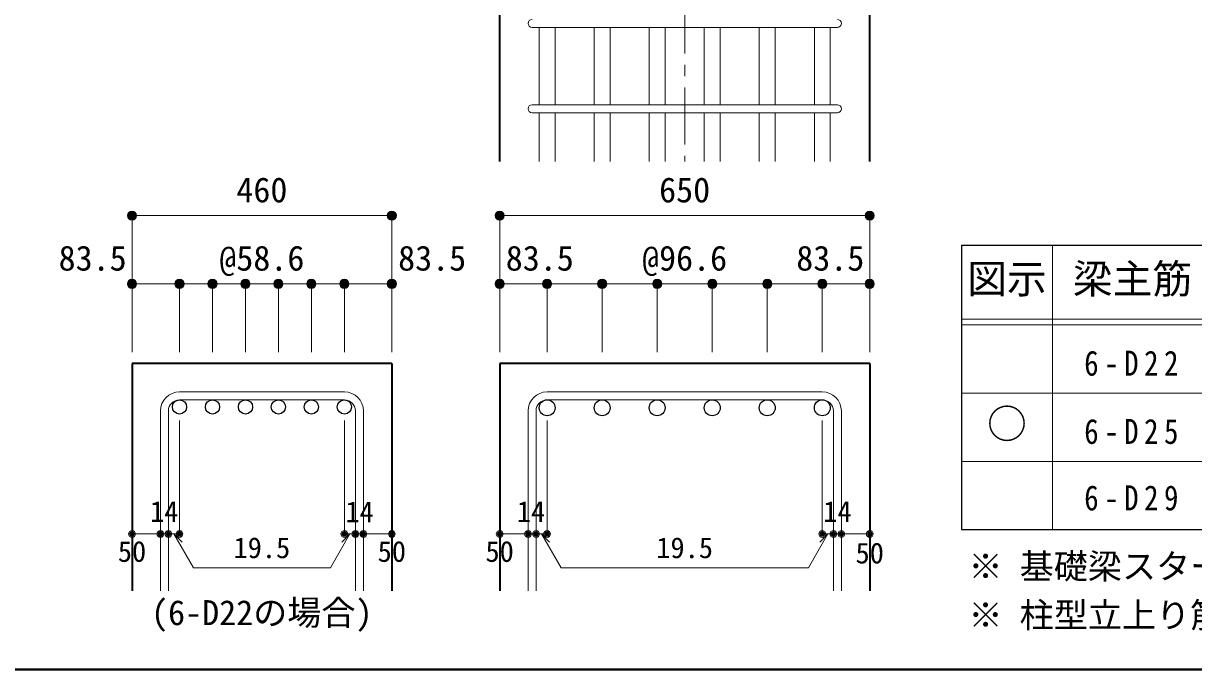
# Model space of a CAD drawing. Units: millimetres at full size, sheet at 1:20; details may follow other scales. Extents: x -3982 to 3969, y -2803 to 2801.
# Drawn here: x -685 to 1373, y -2803 to -1667 of the extents above; entities that cross this region are included whole.
import ezdxf
from ezdxf.enums import TextEntityAlignment as Align

# ---------------------------------------------------------------- set-up
doc = ezdxf.new("R2010")
doc.units = ezdxf.units.MM
doc.header["$LTSCALE"] = 20
doc.header["$PDMODE"] = 32
doc.header["$PDSIZE"] = 12
doc.linetypes.add('CHAIN1', pattern=[8, 5, -1, 1, -1])
for name, color, linetype, lineweight in [('6-1_躯体線', 2, 'Continuous', 35), ('6-5_梁主筋', 7, 'Continuous', 18), ('6-6_S.T.P.', 7, 'Continuous', 18), ('6-7_文字', 7, 'Continuous', 18), ('6-D_寸法', 4, 'Continuous', 9), ('6-E_枠', 7, 'Continuous', 18), ('F-0_枠', 6, 'Continuous', 40)]:
    doc.layers.add(name, color=color, linetype=linetype, lineweight=lineweight)
doc.styles.add('ＭＳ ゴシック', font='')
doc.styles.get('ＭＳ ゴシック').set_extended_font_data('MS Gothic')

msp = doc.modelspace()

# ---------------------------------------------------------------- linework, layer by layer
at = {"layer": '6-1_躯体線'}
for p, q in [((803.79, -1909.67), (803.79, -1509.67)), ((-493.87, -2264.67), (-493.87, -2664.67)), ((-36.87, -2264.67), (-493.87, -2264.67)), ((-36.87, -2264.67), (-36.87, -2664.67)), ((152.79, -2264.67), (152.79, -2664.67)), ((803.79, -2264.67), (152.79, -2264.67)), ((803.79, -2264.67), (803.79, -2664.67))]:
    msp.add_line(p, q, dxfattribs=at)
msp.add_lwpolyline([(152.79, -1909.67), (152.79, -1509.67), (53.29, -1509.67)], dxfattribs=at)
at = {"layer": '6-5_梁主筋'}
for p, q in [((222.29, -1673.67), (222.29, -1809.67)), ((250.29, -1673.67), (250.29, -1809.67)), ((319.09, -1673.67), (319.09, -1809.67)), ((347.09, -1673.67), (347.09, -1809.67)), ((415.89, -1673.67), (415.89, -1809.67)), ((443.89, -1673.67), (443.89, -1809.67)), ((512.69, -1673.67), (512.69, -1809.67)), ((540.69, -1673.67), (540.69, -1809.67)), ((609.49, -1673.67), (609.49, -1809.67)), ((637.49, -1673.67), (637.49, -1809.67)), ((706.29, -1673.67), (706.29, -1809.67)), ((734.29, -1673.67), (734.29, -1809.67)), ((222.29, -1823.67), (222.29, -1909.67)), ((250.29, -1823.67), (250.29, -1909.67)), ((319.09, -1823.67), (319.09, -1909.67)), ((347.09, -1823.67), (347.09, -1909.67)), ((415.89, -1823.67), (415.89, -1909.67)), ((443.89, -1823.67), (443.89, -1909.67)), ((512.69, -1823.67), (512.69, -1909.67)), ((540.69, -1823.67), (540.69, -1909.67)), ((609.49, -1823.67), (609.49, -1909.67)), ((637.49, -1823.67), (637.49, -1909.67)), ((706.29, -1823.67), (706.29, -1909.67)), ((734.29, -1823.67), (734.29, -1909.67))]:
    msp.add_line(p, q, dxfattribs=at)
at = {"layer": '6-5_梁主筋', "color": 3, "lineweight": 25}
for centre, radius in [((-410.37, -2341.17), 12.5), ((-352.37, -2341.17), 12.5), ((-294.37, -2341.17), 12.5), ((-236.37, -2341.17), 12.5), ((-178.37, -2341.17), 12.5), ((-120.37, -2341.17), 12.5), ((236.29, -2342.67), 14), ((333.09, -2342.67), 14), ((429.89, -2342.67), 14), ((526.69, -2342.67), 14), ((623.49, -2342.67), 14), ((720.29, -2342.67), 14)]:
    msp.add_circle(centre, radius, dxfattribs=at)
at = {"layer": '6-6_S.T.P.'}
for p, q in [((209.79, -1673.67), (746.4, -1673.67)), ((209.79, -1809.67), (746.4, -1809.67)), ((209.79, -1823.67), (746.4, -1823.67)), ((-410.37, -2314.67), (-120.37, -2314.67)), ((236.29, -2314.67), (720.29, -2314.67)), ((-410.37, -2328.67), (-120.37, -2328.67)), ((236.29, -2328.67), (720.29, -2328.67)), ((-443.87, -2348.17), (-443.87, -2664.67)), ((-429.87, -2348.17), (-429.87, -2664.67)), ((-100.87, -2348.17), (-100.87, -2664.67)), ((-86.87, -2348.17), (-86.87, -2664.67)), ((202.79, -2348.17), (202.79, -2664.67)), ((216.79, -2348.17), (216.79, -2664.67)), ((739.79, -2348.17), (739.79, -2664.67)), ((753.79, -2348.17), (753.79, -2664.67))]:
    msp.add_line(p, q, dxfattribs=at)
for centre, radius, start, end in [((209.79, -1666.67), 7, 90, 270), ((746.79, -1666.67), 7, 270, 90), ((209.79, -1816.67), 7, 90, 270), ((746.79, -1816.67), 7, 270, 90), ((-410.37, -2348.17), 33.5, 90, 180), ((-120.37, -2348.17), 33.5, 0, 90), ((236.29, -2348.17), 33.5, 90, 180), ((720.29, -2348.17), 33.5, 0, 90), ((-410.37, -2348.17), 19.5, 90, 180), ((-120.37, -2348.17), 19.5, 0, 90), ((236.29, -2348.17), 19.5, 90, 180), ((720.29, -2348.17), 19.5, 0, 90)]:
    msp.add_arc(centre, radius, start, end, dxfattribs=at)
at = {"layer": '6-7_文字', "color": 4, "lineweight": 9}
for p, q in [((333.09, -2124.67), (236.29, -2124.67)), ((720.29, -2124.67), (623.49, -2124.67))]:
    msp.add_line(p, q, dxfattribs=at)
at = {"layer": '6-7_文字'}
for p in [(236.29, -2124.67), (333.09, -2124.67), (623.49, -2124.67), (720.29, -2124.67)]:
    msp.add_point(p, dxfattribs=at)
at = {"layer": '6-D_寸法', "linetype": 'CHAIN1'}
msp.add_line((478.29, -659.67), (478.29, -1909.67), dxfattribs=at)
at = {"layer": '6-D_寸法'}
for p, q in [((-493.87, -2004.67), (-493.87, -2124.67)), ((-36.87, -2004.67), (-493.87, -2004.67)), ((-36.87, -2004.67), (-36.87, -2124.67)), ((152.79, -2004.67), (152.79, -2124.67)), ((803.79, -2004.67), (152.79, -2004.67)), ((803.79, -2004.67), (803.79, -2124.67)), ((-493.87, -2124.67), (-493.87, -2244.67)), ((-410.37, -2124.67), (-493.87, -2124.67)), ((-410.37, -2124.67), (-410.37, -2244.67)), ((-352.37, -2124.67), (-410.37, -2124.67)), ((-352.37, -2124.67), (-352.37, -2244.67)), ((-294.37, -2124.67), (-352.37, -2124.67)), ((-294.37, -2124.67), (-294.37, -2244.67)), ((-236.37, -2124.67), (-294.37, -2124.67)), ((-236.37, -2124.67), (-236.37, -2244.67)), ((-178.37, -2124.67), (-236.37, -2124.67)), ((-178.37, -2124.67), (-178.37, -2244.67)), ((-120.37, -2124.67), (-178.37, -2124.67)), ((-120.37, -2124.67), (-120.37, -2244.67)), ((-36.87, -2124.67), (-120.37, -2124.67)), ((-36.87, -2124.67), (-36.87, -2244.67)), ((152.79, -2124.67), (152.79, -2244.67)), ((236.29, -2124.67), (152.79, -2124.67)), ((236.29, -2124.67), (236.29, -2244.67)), ((333.09, -2124.67), (333.09, -2244.67)), ((429.89, -2124.67), (333.09, -2124.67)), ((429.89, -2124.67), (429.89, -2244.67)), ((526.69, -2124.67), (429.89, -2124.67)), ((526.69, -2124.67), (526.69, -2244.67)), ((623.49, -2124.67), (526.69, -2124.67)), ((623.49, -2124.67), (623.49, -2244.67)), ((720.29, -2124.67), (720.29, -2244.67)), ((803.79, -2124.67), (720.29, -2124.67)), ((803.79, -2124.67), (803.79, -2244.67)), ((-410.37, -2564.67), (-410.37, -2365.34)), ((-120.37, -2564.67), (-120.37, -2365.34)), ((236.29, -2564.67), (236.29, -2365.34)), ((720.29, -2564.67), (720.29, -2365.34)), ((-410.37, -2564.67), (-493.87, -2564.67)), ((-429.87, -2564.67), (-443.87, -2564.67)), ((-420.12, -2564.67), (-405.97, -2578.81)), ((-420.12, -2564.67), (-385.89, -2623.95)), ((-110.62, -2564.67), (-144.84, -2623.95)), ((-110.62, -2564.67), (-124.76, -2578.81)), ((-86.87, -2564.67), (-120.37, -2564.67)), ((-36.87, -2564.67), (-86.87, -2564.67)), ((236.29, -2564.67), (152.79, -2564.67)), ((216.79, -2564.67), (202.79, -2564.67)), ((226.54, -2564.67), (240.68, -2578.81)), ((226.54, -2564.67), (260.76, -2623.95)), ((730.04, -2564.67), (695.82, -2623.95)), ((730.04, -2564.67), (715.9, -2578.81)), ((753.79, -2564.67), (720.29, -2564.67)), ((803.79, -2564.67), (753.79, -2564.67)), ((-144.84, -2623.95), (-385.89, -2623.95)), ((695.82, -2623.95), (260.76, -2623.95))]:
    msp.add_line(p, q, dxfattribs=at)
for centre, radius in [((-493.87, -2004.67), 8), ((-493.87, -2004.67), 7.2), ((-493.87, -2004.67), 6.4), ((-493.87, -2004.67), 5.6), ((-493.87, -2004.67), 4.8), ((-493.87, -2004.67), 4), ((-493.87, -2004.67), 3.2), ((-493.87, -2004.67), 2.4), ((-493.87, -2004.67), 1.6), ((-493.87, -2004.67), 0.8), ((-36.87, -2004.67), 8), ((-36.87, -2004.67), 7.2), ((-36.87, -2004.67), 6.4), ((-36.87, -2004.67), 5.6), ((-36.87, -2004.67), 4.8), ((-36.87, -2004.67), 4), ((-36.87, -2004.67), 3.2), ((-36.87, -2004.67), 2.4), ((-36.87, -2004.67), 1.6), ((-36.87, -2004.67), 0.8), ((152.79, -2004.67), 8), ((152.79, -2004.67), 7.2), ((152.79, -2004.67), 6.4), ((152.79, -2004.67), 5.6), ((152.79, -2004.67), 4.8), ((152.79, -2004.67), 4), ((152.79, -2004.67), 3.2), ((152.79, -2004.67), 2.4), ((152.79, -2004.67), 1.6), ((152.79, -2004.67), 0.8), ((803.79, -2004.67), 8), ((803.79, -2004.67), 7.2), ((803.79, -2004.67), 6.4), ((803.79, -2004.67), 5.6), ((803.79, -2004.67), 4.8), ((803.79, -2004.67), 4), ((803.79, -2004.67), 3.2), ((803.79, -2004.67), 2.4), ((803.79, -2004.67), 1.6), ((803.79, -2004.67), 0.8), ((-493.87, -2124.67), 8), ((-493.87, -2124.67), 7.2), ((-493.87, -2124.67), 6.4), ((-493.87, -2124.67), 5.6), ((-493.87, -2124.67), 4.8), ((-410.37, -2124.67), 8), ((-410.37, -2124.67), 7.2), ((-410.37, -2124.67), 6.4), ((-410.37, -2124.67), 5.6), ((-410.37, -2124.67), 4.8), ((-352.37, -2124.67), 8), ((-352.37, -2124.67), 7.2), ((-352.37, -2124.67), 6.4), ((-352.37, -2124.67), 5.6), ((-352.37, -2124.67), 4.8), ((-294.37, -2124.67), 8), ((-294.37, -2124.67), 7.2), ((-294.37, -2124.67), 6.4), ((-294.37, -2124.67), 5.6), ((-294.37, -2124.67), 4.8), ((-236.37, -2124.67), 8), ((-236.37, -2124.67), 7.2), ((-236.37, -2124.67), 6.4), ((-236.37, -2124.67), 5.6), ((-236.37, -2124.67), 4.8), ((-178.37, -2124.67), 8), ((-178.37, -2124.67), 7.2), ((-178.37, -2124.67), 6.4), ((-178.37, -2124.67), 5.6), ((-178.37, -2124.67), 4.8), ((-120.37, -2124.67), 8), ((-120.37, -2124.67), 7.2), ((-120.37, -2124.67), 6.4), ((-120.37, -2124.67), 5.6), ((-120.37, -2124.67), 4.8), ((-36.87, -2124.67), 8), ((-36.87, -2124.67), 7.2), ((-36.87, -2124.67), 6.4), ((-36.87, -2124.67), 5.6), ((-36.87, -2124.67), 4.8), ((152.79, -2124.67), 8), ((152.79, -2124.67), 7.2), ((152.79, -2124.67), 6.4), ((152.79, -2124.67), 5.6), ((152.79, -2124.67), 4.8), ((236.29, -2124.67), 8), ((236.29, -2124.67), 7.2), ((236.29, -2124.67), 6.4), ((236.29, -2124.67), 5.6), ((236.29, -2124.67), 4.8), ((333.09, -2124.67), 8), ((333.09, -2124.67), 7.2), ((333.09, -2124.67), 6.4), ((333.09, -2124.67), 5.6), ((333.09, -2124.67), 4.8), ((429.89, -2124.67), 8), ((429.89, -2124.67), 7.2), ((429.89, -2124.67), 6.4), ((429.89, -2124.67), 5.6), ((429.89, -2124.67), 4.8), ((526.69, -2124.67), 8), ((526.69, -2124.67), 7.2), ((526.69, -2124.67), 6.4), ((526.69, -2124.67), 5.6), ((526.69, -2124.67), 4.8), ((623.49, -2124.67), 8), ((623.49, -2124.67), 7.2), ((623.49, -2124.67), 6.4), ((623.49, -2124.67), 5.6), ((623.49, -2124.67), 4.8), ((720.29, -2124.67), 8), ((720.29, -2124.67), 7.2), ((720.29, -2124.67), 6.4), ((720.29, -2124.67), 5.6), ((720.29, -2124.67), 4.8), ((803.79, -2124.67), 8), ((803.79, -2124.67), 7.2), ((803.79, -2124.67), 6.4), ((803.79, -2124.67), 5.6), ((803.79, -2124.67), 4.8), ((-493.87, -2124.67), 4), ((-493.87, -2124.67), 3.2), ((-493.87, -2124.67), 2.4), ((-493.87, -2124.67), 1.6), ((-493.87, -2124.67), 0.8), ((-410.37, -2124.67), 4), ((-410.37, -2124.67), 3.2), ((-410.37, -2124.67), 2.4), ((-410.37, -2124.67), 1.6), ((-410.37, -2124.67), 0.8), ((-352.37, -2124.67), 4), ((-352.37, -2124.67), 3.2), ((-352.37, -2124.67), 2.4), ((-352.37, -2124.67), 1.6), ((-352.37, -2124.67), 0.8), ((-294.37, -2124.67), 4), ((-294.37, -2124.67), 3.2), ((-294.37, -2124.67), 2.4), ((-294.37, -2124.67), 1.6), ((-294.37, -2124.67), 0.8), ((-236.37, -2124.67), 4), ((-236.37, -2124.67), 3.2), ((-236.37, -2124.67), 2.4), ((-236.37, -2124.67), 1.6), ((-236.37, -2124.67), 0.8), ((-178.37, -2124.67), 4), ((-178.37, -2124.67), 3.2), ((-178.37, -2124.67), 2.4), ((-178.37, -2124.67), 1.6), ((-178.37, -2124.67), 0.8), ((-120.37, -2124.67), 4), ((-120.37, -2124.67), 3.2), ((-120.37, -2124.67), 2.4), ((-120.37, -2124.67), 1.6), ((-120.37, -2124.67), 0.8), ((-36.87, -2124.67), 4), ((-36.87, -2124.67), 3.2), ((-36.87, -2124.67), 2.4), ((-36.87, -2124.67), 1.6), ((-36.87, -2124.67), 0.8), ((152.79, -2124.67), 4), ((152.79, -2124.67), 3.2), ((152.79, -2124.67), 2.4), ((152.79, -2124.67), 1.6), ((152.79, -2124.67), 0.8), ((236.29, -2124.67), 4), ((236.29, -2124.67), 3.2), ((236.29, -2124.67), 2.4), ((236.29, -2124.67), 1.6), ((236.29, -2124.67), 0.8), ((333.09, -2124.67), 4), ((333.09, -2124.67), 3.2), ((333.09, -2124.67), 2.4), ((333.09, -2124.67), 1.6), ((333.09, -2124.67), 0.8), ((429.89, -2124.67), 4), ((429.89, -2124.67), 3.2), ((429.89, -2124.67), 2.4), ((429.89, -2124.67), 1.6), ((429.89, -2124.67), 0.8), ((526.69, -2124.67), 4), ((526.69, -2124.67), 3.2), ((526.69, -2124.67), 2.4), ((526.69, -2124.67), 1.6), ((526.69, -2124.67), 0.8), ((623.49, -2124.67), 4), ((623.49, -2124.67), 3.2), ((623.49, -2124.67), 2.4), ((623.49, -2124.67), 1.6), ((623.49, -2124.67), 0.8), ((720.29, -2124.67), 4), ((720.29, -2124.67), 3.2), ((720.29, -2124.67), 2.4), ((720.29, -2124.67), 1.6), ((720.29, -2124.67), 0.8), ((803.79, -2124.67), 4), ((803.79, -2124.67), 3.2), ((803.79, -2124.67), 2.4), ((803.79, -2124.67), 1.6), ((803.79, -2124.67), 0.8), ((-493.87, -2564.67), 4), ((-493.87, -2564.67), 3.6), ((-493.87, -2564.67), 3.2), ((-493.87, -2564.67), 2.8), ((-493.87, -2564.67), 2.4), ((-493.87, -2564.67), 2), ((-493.87, -2564.67), 1.6), ((-493.87, -2564.67), 1.2), ((-493.87, -2564.67), 0.8), ((-493.87, -2564.67), 0.4), ((-443.87, -2564.67), 4), ((-443.87, -2564.67), 3.6), ((-443.87, -2564.67), 3.2), ((-443.87, -2564.67), 2.8), ((-443.87, -2564.67), 2.4), ((-443.87, -2564.67), 2), ((-443.87, -2564.67), 1.6), ((-443.87, -2564.67), 1.2), ((-443.87, -2564.67), 0.8), ((-443.87, -2564.67), 0.4), ((-429.87, -2564.67), 4), ((-429.87, -2564.67), 3.6), ((-429.87, -2564.67), 3.2), ((-429.87, -2564.67), 2.8), ((-429.87, -2564.67), 2.4), ((-429.87, -2564.67), 2), ((-429.87, -2564.67), 1.6), ((-429.87, -2564.67), 1.2), ((-429.87, -2564.67), 0.8), ((-429.87, -2564.67), 0.4), ((-410.37, -2564.67), 4), ((-410.37, -2564.67), 3.6), ((-410.37, -2564.67), 3.2), ((-410.37, -2564.67), 2.8), ((-410.37, -2564.67), 2.4), ((-410.37, -2564.67), 2), ((-410.37, -2564.67), 1.6), ((-410.37, -2564.67), 1.2), ((-410.37, -2564.67), 0.8), ((-410.37, -2564.67), 0.4), ((-120.37, -2564.67), 4), ((-120.37, -2564.67), 3.6), ((-120.37, -2564.67), 3.2), ((-120.37, -2564.67), 2.8), ((-120.37, -2564.67), 2.4), ((-120.37, -2564.67), 2), ((-120.37, -2564.67), 1.6), ((-120.37, -2564.67), 1.2), ((-120.37, -2564.67), 0.8), ((-120.37, -2564.67), 0.4), ((-100.87, -2564.67), 4), ((-100.87, -2564.67), 3.6), ((-100.87, -2564.67), 3.2), ((-100.87, -2564.67), 2.8), ((-100.87, -2564.67), 2.4), ((-100.87, -2564.67), 2), ((-100.87, -2564.67), 1.6), ((-100.87, -2564.67), 1.2), ((-100.87, -2564.67), 0.8), ((-100.87, -2564.67), 0.4), ((-86.87, -2564.67), 4), ((-86.87, -2564.67), 3.6), ((-86.87, -2564.67), 3.2), ((-86.87, -2564.67), 2.8), ((-86.87, -2564.67), 2.4), ((-86.87, -2564.67), 2), ((-86.87, -2564.67), 1.6), ((-86.87, -2564.67), 1.2), ((-86.87, -2564.67), 0.8), ((-86.87, -2564.67), 0.4), ((-36.87, -2564.67), 4), ((-36.87, -2564.67), 3.6), ((-36.87, -2564.67), 3.2), ((-36.87, -2564.67), 2.8), ((-36.87, -2564.67), 2.4), ((-36.87, -2564.67), 2), ((-36.87, -2564.67), 1.6), ((-36.87, -2564.67), 1.2), ((-36.87, -2564.67), 0.8), ((-36.87, -2564.67), 0.4), ((152.79, -2564.67), 4), ((152.79, -2564.67), 3.6), ((152.79, -2564.67), 3.2), ((152.79, -2564.67), 2.8), ((152.79, -2564.67), 2.4), ((152.79, -2564.67), 2), ((152.79, -2564.67), 1.6), ((152.79, -2564.67), 1.2), ((152.79, -2564.67), 0.8), ((152.79, -2564.67), 0.4), ((202.79, -2564.67), 4), ((202.79, -2564.67), 3.6), ((202.79, -2564.67), 3.2), ((202.79, -2564.67), 2.8), ((202.79, -2564.67), 2.4), ((202.79, -2564.67), 2), ((202.79, -2564.67), 1.6), ((202.79, -2564.67), 1.2), ((202.79, -2564.67), 0.8), ((202.79, -2564.67), 0.4), ((216.79, -2564.67), 4), ((216.79, -2564.67), 3.6), ((216.79, -2564.67), 3.2), ((216.79, -2564.67), 2.8), ((216.79, -2564.67), 2.4), ((216.79, -2564.67), 2), ((216.79, -2564.67), 1.6), ((216.79, -2564.67), 1.2), ((216.79, -2564.67), 0.8), ((216.79, -2564.67), 0.4), ((236.29, -2564.67), 4), ((236.29, -2564.67), 3.6), ((236.29, -2564.67), 3.2), ((236.29, -2564.67), 2.8), ((236.29, -2564.67), 2.4), ((236.29, -2564.67), 2), ((236.29, -2564.67), 1.6), ((236.29, -2564.67), 1.2), ((236.29, -2564.67), 0.8), ((236.29, -2564.67), 0.4), ((720.29, -2564.67), 4), ((720.29, -2564.67), 3.6), ((720.29, -2564.67), 3.2), ((720.29, -2564.67), 2.8), ((720.29, -2564.67), 2.4), ((720.29, -2564.67), 2), ((720.29, -2564.67), 1.6), ((720.29, -2564.67), 1.2), ((720.29, -2564.67), 0.8), ((720.29, -2564.67), 0.4), ((739.79, -2564.67), 4), ((739.79, -2564.67), 3.6), ((739.79, -2564.67), 3.2), ((739.79, -2564.67), 2.8), ((739.79, -2564.67), 2.4), ((739.79, -2564.67), 2), ((739.79, -2564.67), 1.6), ((739.79, -2564.67), 1.2), ((739.79, -2564.67), 0.8), ((739.79, -2564.67), 0.4), ((753.79, -2564.67), 4), ((753.79, -2564.67), 3.6), ((753.79, -2564.67), 3.2), ((753.79, -2564.67), 2.8), ((753.79, -2564.67), 2.4), ((753.79, -2564.67), 2), ((753.79, -2564.67), 1.6), ((753.79, -2564.67), 1.2), ((753.79, -2564.67), 0.8), ((753.79, -2564.67), 0.4), ((803.79, -2564.67), 4), ((803.79, -2564.67), 3.6), ((803.79, -2564.67), 3.2), ((803.79, -2564.67), 2.8), ((803.79, -2564.67), 2.4), ((803.79, -2564.67), 2), ((803.79, -2564.67), 1.6), ((803.79, -2564.67), 1.2), ((803.79, -2564.67), 0.8), ((803.79, -2564.67), 0.4)]:
    msp.add_circle(centre, radius, dxfattribs=at)
at = {"layer": '6-D_寸法', "color": 7}
for p in [(-493.87, -2004.67), (-36.87, -2004.67), (152.79, -2004.67), (803.79, -2004.67), (-493.87, -2124.67), (-410.37, -2124.67), (-352.37, -2124.67), (-294.37, -2124.67), (-236.37, -2124.67), (-178.37, -2124.67), (-120.37, -2124.67), (-36.87, -2124.67), (152.79, -2124.67), (236.29, -2124.67), (333.09, -2124.67), (429.89, -2124.67), (526.69, -2124.67), (623.49, -2124.67), (720.29, -2124.67), (803.79, -2124.67), (-493.87, -2564.67), (-443.87, -2564.67), (-429.87, -2564.67), (-410.37, -2564.67), (-120.37, -2564.67), (-100.87, -2564.67), (-86.87, -2564.67), (-36.87, -2564.67), (152.79, -2564.67), (202.79, -2564.67), (216.79, -2564.67), (236.29, -2564.67), (720.29, -2564.67), (739.79, -2564.67), (753.79, -2564.67), (803.79, -2564.67)]:
    msp.add_point(p, dxfattribs=at)
at = {"layer": '6-E_枠', "color": 3, "lineweight": 25}
for p, q in [((965.14, -2056.95), (965.14, -2556.95)), ((965.14, -2056.95), (2406.83, -2056.95)), ((965.14, -2556.95), (2406.83, -2556.95))]:
    msp.add_line(p, q, dxfattribs=at)
at = {"layer": '6-E_枠'}
for p, q in [((1125.14, -2056.95), (1125.14, -2556.95)), ((965.14, -2186.95), (2406.83, -2186.95)), ((965.14, -2196.95), (2406.83, -2196.95)), ((965.14, -2316.95), (2406.83, -2316.95)), ((965.14, -2436.95), (2406.83, -2436.95))]:
    msp.add_line(p, q, dxfattribs=at)
at = {"layer": 'F-0_枠'}
msp.add_line((3969.4, -2803.15), (-3981.92, -2803.15), dxfattribs=at)

# ---------------------------------------------------------------- texts
at = {"layer": '6-7_文字', "color": 2, "style": 'ＭＳ ゴシック'}
for s, p in [('図示', (975.14, -2156.95)), ('梁主筋', (1160.98, -2156.95)), ('○', (1010.14, -2411.95))]:
    msp.add_text(s, height=51.32, dxfattribs=at).set_placement(p, align=Align.BOTTOM_LEFT)
at = {"layer": '6-7_文字', "style": 'ＭＳ ゴシック'}
for s, p in [('※ 基礎梁スターラップ     D13 @150', (977.51, -2656.67)), ('(6-D22の場合)', (-460.37, -2738.18)), ('※ 柱型立上り筋●は引張側領域時', (977.51, -2742.34))]:
    msp.add_text(s, height=43.99, dxfattribs=at).set_placement(p, align=Align.BOTTOM_LEFT)
at = {"layer": '6-7_文字', "char_height": 43.99, "attachment_point": 7, "style": 'ＭＳ ゴシック'}
for s, insert in [('\\T1.38;\\W0.85;6-D22', (1180.98, -2286.95)), ('\\T1.38;\\W0.85;6-D25', (1180.98, -2406.95)), ('\\T1.38;\\W0.85;6-D29', (1180.98, -2523.82))]:
    msp.add_mtext(s, dxfattribs=dict(at, insert=insert))
at = {"layer": '6-D_寸法', "style": 'ＭＳ ゴシック'}
for s, height, p in [('460', 43.99, (-310.37, -1994.67)), ('650', 43.99, (433.29, -1994.67)), ('83.5', 43.99, (-623.08, -2114.67)), ('@58.6', 43.99, (-340.36, -2114.67)), ('83.5', 43.99, (-25.8, -2114.67)), ('83.5', 43.99, (163.49, -2114.67)), ('@96.6', 43.99, (403.29, -2114.67)), ('83.5', 43.99, (674.51, -2114.67)), ('14', 36.66, (-462.2, -2554.48)), ('14', 36.66, (-118.58, -2554.95)), ('14', 36.66, (182.9, -2554.68)), ('14', 36.66, (721.93, -2554.5)), ('19.5', 36.66, (-315.37, -2618.14)), ('19.5', 36.66, (428.29, -2618.14)), ('50', 36.66, (-518.87, -2624.67)), ('50', 36.66, (-61.87, -2624.67)), ('50', 36.66, (127.79, -2624.67)), ('50', 36.66, (778.79, -2627.47))]:
    msp.add_text(s, height=height, dxfattribs=at).set_placement(p, align=Align.BOTTOM_LEFT)

doc.saveas('drawing.dxf')
